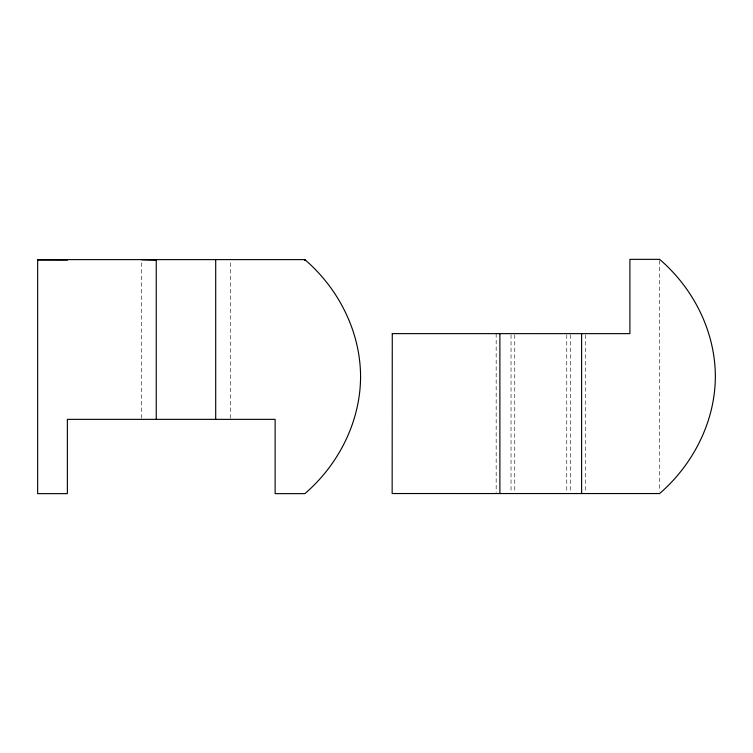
<?xml version="1.0" encoding="UTF-8"?>
<svg xmlns="http://www.w3.org/2000/svg" width="753" height="753" viewBox="0 0 753 753"><rect width="100%" height="100%" fill="white"/><g stroke="black" fill="none" stroke-linecap="round" stroke-linejoin="round"><path stroke-width="0.56" stroke-dasharray="3.77 2.82" d="M141.395 418.179L141.395 260.783M230.55 418.179L230.55 260.783M659.628 260.519L659.628 491.22M585.326 334.821L585.326 492.377M570.473 334.821L570.492 492.377M566.755 334.821L566.755 492.377M514.751 334.821L514.751 492.377M511.033 334.821L511.033 492.377M496.171 333.645L496.171 492.377"/><path stroke-width="1.13" d="M67.365 259.597L67.365 260.124L37.65 260.086L37.65 259.559L37.65 493.648L67.365 493.648L67.365 419.355L275.127 419.355L275.127 493.648L304.852 493.648C338.681 464.61 360.442 421.529 360.574 376.632C360.442 331.744 338.681 288.653 304.852 259.616L37.65 259.616M156.257 260.124L156.257 259.597L141.395 259.606L156.257 260.124L156.257 419.355M215.697 419.355L215.697 259.606M581.617 333.645L581.617 493.554M499.888 333.645L499.888 493.554M304.852 259.625L304.852 260.143L304.852 259.616M392.275 333.626L392.153 493.535L659.628 493.554C693.315 464.319 715.265 421.341 715.35 376.368C715.228 331.471 693.457 288.39 659.628 259.352L629.903 259.352L629.903 333.645L392.275 333.626"/></g></svg>
